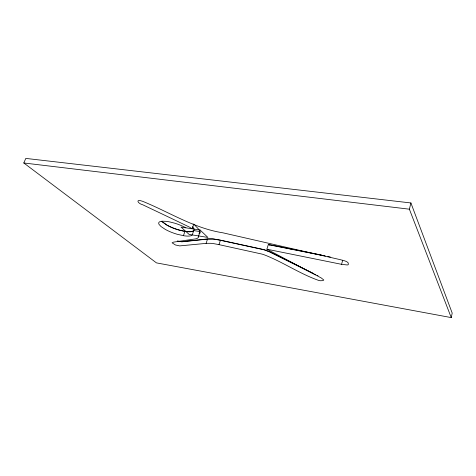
<?xml version="1.0" encoding="UTF-8"?>
<svg xmlns="http://www.w3.org/2000/svg" width="476" height="476" viewBox="0 0 476 476"><rect width="100%" height="100%" fill="white"/><g stroke="black" fill="none" stroke-linecap="round" stroke-linejoin="round"><path stroke-width="0.71" d="M451.236 317.593L452.2 313.095L410.913 202.954L25.793 158.407L23.8 162.976L156.455 262.883L451.236 317.593L409.378 209.19L410.913 202.954M325.352 256.011L268.285 244.646L266.887 249.21L341.566 264.329L342.678 260.235M161.769 221.518L166.903 225.196A17.451 4.891 19.4 0 0 178.667 230.021L185.789 231.568A17.779 4.986 19.4 0 0 193.75 230.592L199.95 231.562L198.587 236.304A17.886 4.897 19.2 0 1 198.51 237.292L197.463 238.262L195.493 238.904L173.597 242.117L172.086 242.82L175.465 244.985L179.69 245.902L206.721 243.313L210.85 243.313A20.617 5.492 18.1 0 1 213.254 243.563L218.978 244.628L220.406 240.297L263.204 249.608A14.47 4.058 17.1 0 1 264.864 250.096L269.339 251.792L314.386 274.128M206.096 243.379L207.536 239.107L212.29 239.011A20.575 5.611 18.1 0 1 214.688 239.25L220.406 240.297M193.744 230.592L192.25 234.93A17.814 4.885 19.3 0 1 184.307 235.834L177.173 234.269A17.487 4.79 19.3 0 1 165.38 229.456L161.031 226.552L159.115 224.488A17.445 4.784 19.3 0 1 162.191 221.203L165.975 221.334A19.213 5.26 19.3 0 1 169.878 221.965L174.722 223.196A17.285 4.742 19.3 0 1 185.914 227.825M193.619 224.333C191.989 230.283 192.679 228.783 189.478 227.123C173.96 219.567 158.341 212.213 142.764 204.787C137.624 203.502 135.22 198.623 142.544 201.277C169.17 212.04 193.952 228.301 222.756 232.782L340.346 259.676C342.696 260.515 349.765 261.229 348.283 264.71A5.682 1.684 15.1 0 1 347.141 264.959L341.566 264.329M183.433 235.703L184.92 231.437M199.039 233.764C201.955 230.896 196.469 227.451 194.696 224.97M199.498 233.466L199.843 233.121M199.289 233.734L199.991 232.954A17.85 4.998 19.2 0 0 200.075 231.949L199.95 231.562M207.536 239.107L181.82 241.826L177.459 241.177M187.764 231.616L186.425 231.485A18.6 5.224 19.4 0 1 181.874 230.681L178.72 229.866A17.451 4.897 19.4 0 1 166.957 225.041L161.828 221.364M23.8 162.976L409.378 209.19M290.515 248.865L268.339 244.48L269.47 245.086M288.361 248.442L315.54 253.857M316.153 253.982L317.998 254.351M318.611 254.476L319.842 254.725M320.455 254.844L321.693 255.094M322.924 255.344L324.162 255.594M327.833 256.51L330.326 257.016M218.978 244.628L261.836 254.053A14.494 3.975 17.1 0 1 263.496 254.535C282.524 261.74 299.577 273.748 318.777 280.453A4.891 1.309 15.8 0 0 320.556 280.751L322.954 280.638L323.781 279.977L321.199 277.919L266.887 249.21M317.308 275.348L318.004 275.586M177.506 241.029L181.874 241.677L208.208 238.887L213.111 238.916L219.412 239.91L263.258 249.448A14.464 4.058 17.1 0 1 264.912 249.936L269.386 251.631L311.007 272.278M315.136 274.474L315.874 274.789M311.673 272.611L313.006 273.272M193.077 223.934L193.44 224.196M194.095 224.488L194.398 224.731M192.375 226.683L193.054 227.397A17.683 4.962 19.4 0 1 187.758 231.61M200.069 230.021L181.011 227.07L189.162 234.436L207.899 237.423L200.069 230.021"/></g></svg>
